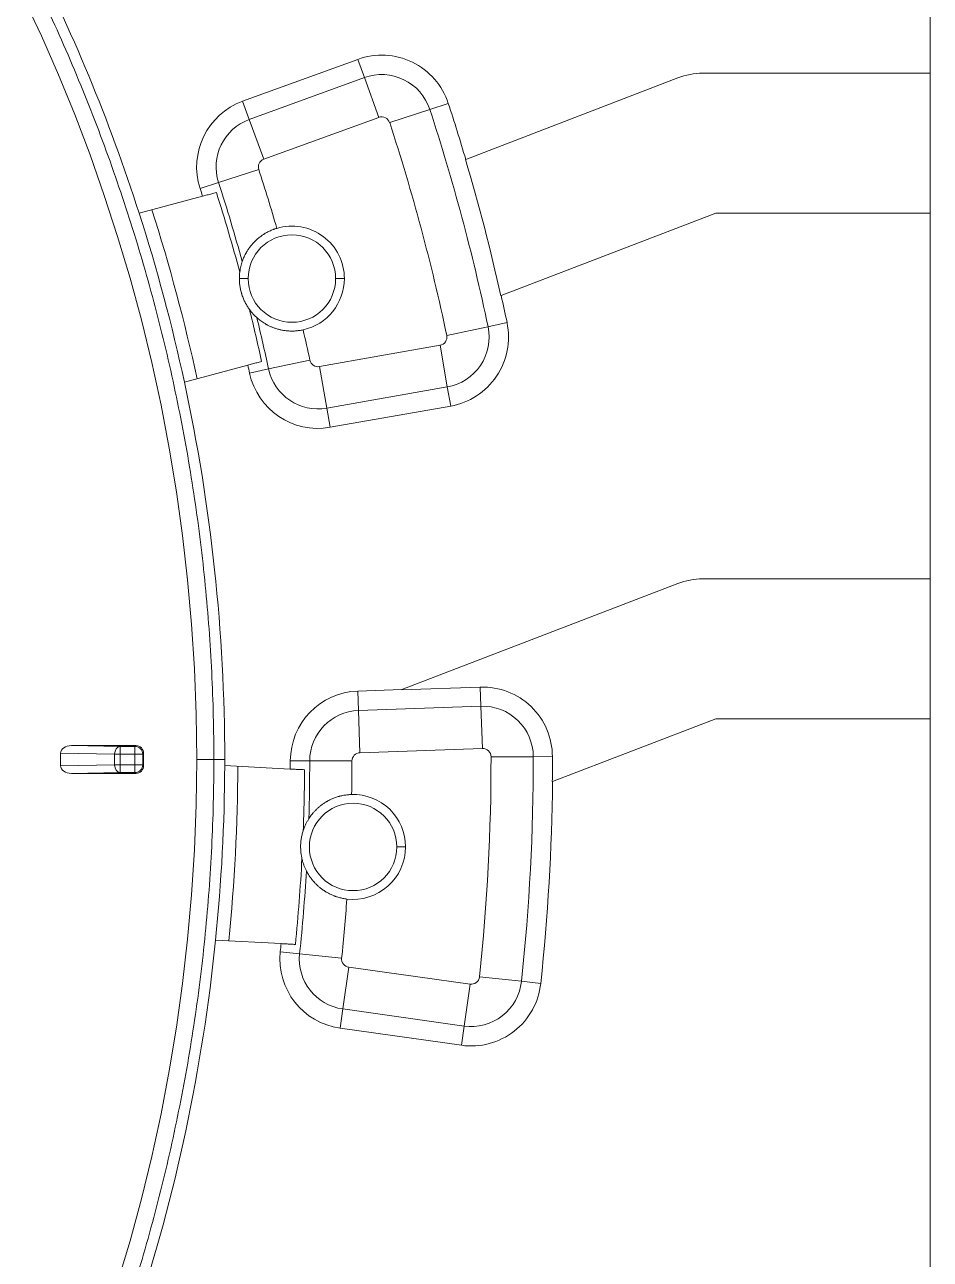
# Model space of a CAD drawing. Header units: millimetres. Extents: x 2746 to 4231, y 4731 to 5781.
# Drawn here: x 3569 to 3672.5, y 5237.4 to 5378.6 of the extents above; entities that cross this region are included whole.
import ezdxf

# ---------------------------------------------------------------- set-up
doc = ezdxf.new("R2010")
doc.units = ezdxf.units.MM
doc.layers.add('core', color=7, linetype='Continuous', lineweight=20)

msp = doc.modelspace()

# ---------------------------------------------------------------- linework, layer by layer
at = {"layer": 'core'}
for p, q in [((3672.52, 5373.08), (3672.52, 5428.79)), ((3607.06, 5374.66), (3593.89, 5369.87)), ((3607.06, 5374.66), (3607.82, 5372.57)), ((3594.65, 5367.78), (3607.82, 5372.57)), ((3609.47, 5368.03), (3607.82, 5372.57)), ((3643.64, 5372.55), (3619.39, 5363.22)), ((3672.52, 5373.08), (3646.51, 5373.08)), ((3672.52, 5357.08), (3672.52, 5373.08)), ((3593.89, 5369.87), (3594.65, 5367.78)), ((3610.7, 5367.44), (3615.29, 5368.94)), ((3617.4, 5369.62), (3615.29, 5368.94)), ((3596.31, 5363.24), (3594.65, 5367.78)), ((3596.31, 5363.24), (3609.47, 5368.03)), ((3619.37, 5363.21), (3619.39, 5363.22)), ((3595.73, 5362.06), (3591.13, 5360.57)), ((3589.02, 5359.89), (3591.13, 5360.57)), ((3589.3, 5359.01), (3582.05, 5357.07)), ((3623.45, 5347.64), (3648, 5357.08)), ((3672.52, 5357.08), (3648, 5357.08)), ((3672.52, 5315.25), (3672.52, 5357.08)), ((3594.52, 5349.59), (3593.52, 5349.59)), ((3604.52, 5349.59), (3605.52, 5349.59)), ((3623.42, 5347.63), (3623.45, 5347.64)), ((3624.12, 5344.55), (3621.94, 5344.09)), ((3617.22, 5343.09), (3621.94, 5344.09)), ((3616.46, 5341.96), (3602.66, 5339.53)), ((3616.46, 5341.96), (3617.29, 5337.2)), ((3601.57, 5340.26), (3596.85, 5339.26)), ((3587.23, 5337.75), (3594.48, 5339.69)), ((3594.67, 5338.79), (3596.85, 5339.26)), ((3602.66, 5339.53), (3603.5, 5334.77)), ((3617.29, 5337.2), (3603.5, 5334.77)), ((3617.68, 5335.01), (3617.29, 5337.2)), ((3603.89, 5332.58), (3603.5, 5334.77)), ((3603.89, 5332.58), (3617.68, 5335.01)), ((3643.64, 5314.72), (3612.11, 5302.59)), ((3672.52, 5315.25), (3646.51, 5315.25)), ((3672.52, 5299.25), (3672.52, 5315.25)), ((3612.11, 5302.59), (3607.06, 5302.41)), ((3607.06, 5302.41), (3607.13, 5300.19)), ((3621.06, 5302.87), (3612.03, 5302.56)), ((3612.11, 5302.59), (3612.03, 5302.56)), ((3621.06, 5302.87), (3621.13, 5300.68)), ((3607.13, 5300.19), (3621.13, 5300.68)), ((3621.3, 5295.85), (3621.13, 5300.68)), ((3607.3, 5295.36), (3607.13, 5300.19)), ((3629.32, 5292.07), (3648, 5299.25)), ((3672.52, 5299.25), (3648, 5299.25)), ((3672.52, 5202.3), (3672.52, 5299.25)), ((3573.07, 5295.3), (3579.24, 5295.19)), ((3573.07, 5293.88), (3573.07, 5295.3)), ((3579.87, 5296.08), (3574.32, 5296.18)), ((3574.32, 5296.18), (3581.68, 5296.18)), ((3579.87, 5295.19), (3579.24, 5295.19)), ((3579.24, 5293.99), (3579.24, 5295.19)), ((3579.87, 5296.08), (3579.87, 5295.19)), ((3579.87, 5296.08), (3581.58, 5296.08)), ((3579.87, 5295.19), (3579.87, 5293.99)), ((3581.58, 5295.19), (3579.87, 5295.19)), ((3581.68, 5296.18), (3581.58, 5296.08)), ((3581.58, 5295.19), (3581.58, 5296.08)), ((3582.47, 5295.19), (3581.58, 5295.19)), ((3581.58, 5293.99), (3581.58, 5295.19)), ((3582.57, 5295.29), (3582.47, 5295.19)), ((3582.57, 5293.89), (3582.57, 5295.29)), ((3607.3, 5295.36), (3621.3, 5295.85)), ((3622.28, 5294.91), (3627.11, 5294.91)), ((3629.31, 5294.92), (3627.11, 5294.91)), ((3573.07, 5293.88), (3579.24, 5293.99)), ((3579.24, 5293.99), (3579.87, 5293.99)), ((3579.87, 5293.99), (3581.58, 5293.99)), ((3579.87, 5293.99), (3579.87, 5293.1)), ((3581.58, 5293.1), (3581.58, 5293.99)), ((3581.58, 5293.99), (3582.47, 5293.99)), ((3582.57, 5293.89), (3582.47, 5293.99)), ((3590.6, 5294.59), (3588.64, 5294.59)), ((3591.84, 5294.59), (3590.6, 5294.59)), ((3599.33, 5293.5), (3591.83, 5293.89)), ((3599.34, 5294.42), (3601.56, 5294.42)), ((3606.39, 5294.42), (3601.56, 5294.42)), ((3574.32, 5293), (3579.87, 5293.1)), ((3581.68, 5293), (3574.32, 5293)), ((3581.58, 5293.1), (3579.87, 5293.1)), ((3581.68, 5293), (3581.58, 5293.1)), ((3629.3, 5292.06), (3629.32, 5292.07)), ((3612.52, 5284.59), (3611.52, 5284.59)), ((3590.79, 5273.92), (3598.29, 5273.53)), ((3598.19, 5272.61), (3600.4, 5272.38)), ((3605.21, 5271.88), (3600.4, 5272.38)), ((3606.02, 5270.85), (3605.35, 5266.06)), ((3619.89, 5268.9), (3606.02, 5270.85)), ((3620.96, 5269.73), (3625.77, 5269.22)), ((3619.89, 5268.9), (3619.22, 5264.11)), ((3627.98, 5268.99), (3625.77, 5269.22)), ((3605.04, 5263.86), (3605.35, 5266.06)), ((3619.22, 5264.11), (3605.35, 5266.06)), ((3605.04, 5263.86), (3618.91, 5261.91)), ((3618.91, 5261.91), (3619.22, 5264.11))]:
    msp.add_line(p, q, dxfattribs=at)
for centre, radius, start, end in [((3387.52, 5294.59), 201.12, 0, 180), ((3387.52, 5294.59), 204.32, 17.8054, 27.1946), ((3609.79, 5367.14), 8, 18.0774, 110), ((3609.79, 5367.14), 5.78, 18.0774, 110), ((3646.51, 5365.08), 8, 90, 111.0467), ((3596.63, 5362.35), 8, 110, 197.9549), ((3387.52, 5294.59), 239.6, 11.9226, 18.0774), ((3387.52, 5294.59), 241.82, 16.4879, 18.0774), ((3596.63, 5362.35), 5.78, 110, 197.9549), ((3609.79, 5367.14), 0.948, 18.0774, 110), ((3387.52, 5294.59), 234.77, 11.9226, 18.0774), ((3596.63, 5362.35), 0.948, 110, 197.9549), ((3387.52, 5294.59), 241.79, 12.6709, 16.4873), ((3387.52, 5294.59), 218.87, 16.1136, 17.9549), ((3387.52, 5294.59), 211.82, 17.706, 17.9549), ((3387.52, 5294.59), 214.04, 15.4301, 17.9549), ((3387.52, 5294.59), 213.45, 15.1352, 17.6853), ((3387.52, 5294.59), 204.32, 12.1946, 17.8054), ((3387.52, 5294.59), 205.82, 12.2151, 17.7849), ((3599.52, 5349.59), 5, 0, 180), ((3599.52, 5349.59), 6, 0, 106.7481), ((3599.52, 5349.59), 5, 180, 0), ((3599.52, 5349.59), 6, 282.3396, 360), ((3387.52, 5294.59), 241.82, 11.9226, 12.6719), ((3387.52, 5294.59), 213.45, 12.3147, 13.9525), ((3387.52, 5294.59), 214.04, 12.0451, 13.6575), ((3616.29, 5342.89), 8, 280, 11.9226), ((3387.52, 5294.59), 218.87, 12.0451, 12.9741), ((3616.29, 5342.89), 0.948, 280, 11.9226), ((3616.29, 5342.89), 5.78, 280, 11.9226), ((3602.5, 5340.46), 0.948, 192.0451, 280), ((3387.52, 5294.59), 211.82, 12.0451, 12.294), ((3602.5, 5340.46), 8, 192.0451, 280), ((3602.5, 5340.46), 5.78, 192.0451, 280), ((3387.52, 5294.59), 204.32, 0, 12.1946), ((3646.51, 5307.25), 8, 90, 111.0467), ((3607.34, 5294.42), 8, 92, 179.9549), ((3621.34, 5294.9), 7.97, 0.0774, 92), ((3621.34, 5294.9), 5.78, 0.0774, 92), ((3607.34, 5294.42), 5.78, 92, 179.9549), ((3607.34, 5294.42), 0.948, 92, 179.9549), ((3387.52, 5294.59), 234.77, 353.9226, 0.0774), ((3621.34, 5294.9), 0.948, 0.0774, 92), ((3387.52, 5294.59), 239.6, 353.9226, 0.0774), ((3387.52, 5294.59), 241.79, 359.4003, 0.0774), ((3387.52, 5294.59), 201.12, 180, 0), ((3387.52, 5294.59), 204.32, 354.1946, 359.8054), ((3387.52, 5294.59), 204.32, 359.8054, 360), ((3387.52, 5294.59), 205.82, 354.2151, 359.7849), ((3387.52, 5294.59), 211.82, 359.706, 359.9549), ((3387.52, 5294.59), 214.04, 358.1827, 359.9549), ((3387.52, 5294.59), 218.87, 358.9522, 359.9549), ((3387.52, 5294.59), 213.45, 357.8125, 359.6853), ((3387.52, 5294.59), 241.82, 353.9226, 359.4028), ((3606.52, 5284.59), 5, 0, 180), ((3606.52, 5284.59), 6, 0, 91.5947), ((3606.52, 5284.59), 5, 180, 0), ((3606.52, 5284.59), 6, 263.1765, 0), ((3387.52, 5294.59), 213.45, 354.3147, 356.9587), ((3387.52, 5294.59), 214.04, 354.0451, 356.5884), ((3387.52, 5294.59), 218.87, 354.0451, 355.8189), ((3387.52, 5294.59), 204.32, 341.8054, 354.1946), ((3606.15, 5271.78), 8, 174.0451, 262), ((3387.52, 5294.59), 211.82, 354.0451, 354.294), ((3606.15, 5271.78), 5.78, 174.0451, 262), ((3606.15, 5271.78), 0.948, 174.0451, 262), ((3620.02, 5269.83), 0.948, 262, 353.9226), ((3620.02, 5269.83), 8, 262, 353.9226), ((3620.02, 5269.83), 5.78, 262, 353.9226)]:
    msp.add_arc(centre, radius, start, end, dxfattribs=at)
for centre, major_axis, ratio, start_param, end_param in [((3574.34, 5295.29), (-1.27, 0.02), 0.700857, 4.736858, 6.295207), ((3579.87, 5295.19), (0.015, 0.889), 0.700857, 0.024255, 1.582818), ((3581.58, 5295.19), (0.629, -0.629), 0.999695, 0.78555, 2.356046), ((3581.68, 5295.29), (0.629, 0.629), 0.999695, 5.497939, 7.068431), ((3574.34, 5293.89), (1.27, 0.02), 0.700857, 3.129571, 4.687919), ((3579.87, 5293.99), (-0.015, 0.889), 0.700857, 1.558775, 3.117337), ((3581.58, 5293.99), (-0.629, -0.629), 0.999695, 0.785547, 2.35608), ((3581.68, 5293.89), (0.629, -0.629), 0.999695, 5.497939, 7.068431)]:
    msp.add_ellipse(centre, major_axis=major_axis, ratio=ratio, start_param=start_param, end_param=end_param, dxfattribs=at)
for points in [[(3590.6, 5294.59), (3590.6, 5297.91), (3590.43, 5304.56), (3589.7, 5314.5), (3588.48, 5324.4), (3586.77, 5334.22), (3584.59, 5343.95), (3581.93, 5353.56), (3578.8, 5363.03), (3575.21, 5372.33), (3571.17, 5381.45), (3566.69, 5390.36), (3561.77, 5399.03), (3556.44, 5407.46), (3550.7, 5415.61), (3544.56, 5423.47), (3538.05, 5431.02), (3531.17, 5438.24), (3523.95, 5445.12), (3516.4, 5451.63), (3508.54, 5457.77), (3500.39, 5463.51), (3491.96, 5468.85), (3483.29, 5473.76), (3474.38, 5478.24), (3465.26, 5482.28), (3455.96, 5485.87), (3446.49, 5489), (3436.88, 5491.66), (3427.15, 5493.85), (3417.33, 5495.55), (3407.43, 5496.77), (3397.49, 5497.5), (3387.52, 5497.75), (3377.55, 5497.5), (3367.6, 5496.77), (3357.71, 5495.55), (3347.88, 5493.85), (3338.15, 5491.66), (3328.54, 5489), (3319.08, 5485.87), (3309.77, 5482.28), (3300.66, 5478.24), (3291.75, 5473.76), (3283.07, 5468.85), (3274.65, 5463.51), (3266.5, 5457.77), (3258.63, 5451.63), (3251.08, 5445.12), (3243.86, 5438.24), (3236.99, 5431.02), (3230.47, 5423.47), (3224.34, 5415.61), (3218.6, 5407.46), (3213.26, 5399.03), (3208.35, 5390.36), (3203.86, 5381.45), (3199.82, 5372.33), (3196.23, 5363.03), (3193.11, 5353.56), (3190.45, 5343.95), (3188.26, 5334.22), (3186.56, 5324.4), (3185.34, 5314.5), (3184.6, 5304.56), (3184.44, 5297.91), (3184.44, 5294.59)], [(3589.3, 5359.01), (3589.48, 5359.06), (3589.83, 5359.15), (3590.35, 5359.29), (3590.7, 5359.38), (3590.88, 5359.43)], [(3593.56, 5350.32), (3593.55, 5350.24), (3593.54, 5350.07), (3593.52, 5349.83), (3593.52, 5349.67), (3593.52, 5349.59)], [(3594.67, 5346.05), (3594.76, 5345.94), (3594.93, 5345.71), (3595.21, 5345.4), (3595.41, 5345.22), (3595.51, 5345.13)], [(3596.06, 5340.11), (3595.88, 5340.07), (3595.53, 5339.97), (3595, 5339.83), (3594.65, 5339.74), (3594.48, 5339.69)], [(3582.47, 5295.19), (3582.47, 5294.79), (3582.47, 5294.39), (3582.47, 5293.99)], [(3184.44, 5294.59), (3184.44, 5291.27), (3184.6, 5284.62), (3185.34, 5274.68), (3186.56, 5264.78), (3188.26, 5254.95), (3190.45, 5245.22), (3193.11, 5235.61), (3196.23, 5226.15), (3199.82, 5216.84), (3203.86, 5207.73), (3208.35, 5198.82), (3213.26, 5190.14), (3218.6, 5181.72), (3224.34, 5173.57), (3230.47, 5165.71), (3236.99, 5158.15), (3243.86, 5150.93), (3251.08, 5144.06), (3258.63, 5137.54), (3266.5, 5131.41), (3274.65, 5125.67), (3283.07, 5120.33), (3291.75, 5115.42), (3300.66, 5110.93), (3309.77, 5106.89), (3319.08, 5103.3), (3328.54, 5100.18), (3338.15, 5097.52), (3347.88, 5095.33), (3357.71, 5093.63), (3367.6, 5092.41), (3377.55, 5091.67), (3387.52, 5091.43), (3397.49, 5091.67), (3407.43, 5092.41), (3417.33, 5093.63), (3427.15, 5095.33), (3436.88, 5097.52), (3446.49, 5100.18), (3455.96, 5103.3), (3465.26, 5106.89), (3474.38, 5110.93), (3483.29, 5115.42), (3491.96, 5120.33), (3500.39, 5125.67), (3508.54, 5131.41), (3516.4, 5137.54), (3523.95, 5144.06), (3531.17, 5150.93), (3538.05, 5158.15), (3544.56, 5165.71), (3550.7, 5173.57), (3556.44, 5181.72), (3561.77, 5190.14), (3566.69, 5198.82), (3571.17, 5207.73), (3575.21, 5216.84), (3578.8, 5226.15), (3581.93, 5235.61), (3584.59, 5245.22), (3586.77, 5254.95), (3588.48, 5264.78), (3589.7, 5274.68), (3590.43, 5284.62), (3590.6, 5291.27), (3590.6, 5294.59)], [(3599.33, 5293.5), (3599.51, 5293.49), (3599.88, 5293.47), (3600.42, 5293.44), (3600.78, 5293.43), (3600.96, 5293.42)], [(3600.52, 5284.59), (3600.52, 5284.44), (3600.53, 5284.15), (3600.58, 5283.7), (3600.63, 5283.41), (3600.67, 5283.26)], [(3599.92, 5273.44), (3599.74, 5273.45), (3599.37, 5273.47), (3598.83, 5273.5), (3598.47, 5273.52), (3598.29, 5273.53)]]:
    msp.add_open_spline(points, degree=3, dxfattribs=at)
for points, knots in [([(3593.84, 5351.54), (3593.86, 5351.6), (3593.89, 5351.66), (3593.94, 5351.81), (3593.97, 5351.88), (3594.04, 5352.04), (3594.08, 5352.12), (3594.16, 5352.29), (3594.2, 5352.38), (3594.27, 5352.49), (3594.28, 5352.51), (3594.3, 5352.56), (3594.32, 5352.58), (3594.36, 5352.65), (3594.38, 5352.69), (3594.47, 5352.83), (3594.53, 5352.92), (3594.66, 5353.11), (3594.72, 5353.2), (3594.87, 5353.38), (3594.94, 5353.47), (3595.07, 5353.61), (3595.13, 5353.68), (3595.19, 5353.75), (3595.24, 5353.79), (3595.26, 5353.82), (3595.37, 5353.93), (3595.47, 5354.02), (3595.66, 5354.19), (3595.77, 5354.27), (3595.98, 5354.44), (3596.1, 5354.52), (3596.24, 5354.62), (3596.27, 5354.63), (3596.33, 5354.67), (3596.36, 5354.69), (3596.45, 5354.75), (3596.51, 5354.78), (3596.7, 5354.89), (3596.83, 5354.95), (3597.09, 5355.08), (3597.23, 5355.14), (3597.4, 5355.2), (3597.43, 5355.22), (3597.5, 5355.24), (3597.54, 5355.25), (3597.65, 5355.29), (3597.72, 5355.31), (3597.79, 5355.33)], [0, 0, 0, 0, 0.0625, 0.0625, 0.125, 0.125, 0.1875, 0.1875, 0.25, 0.25, 0.265625, 0.265625, 0.28125, 0.28125, 0.3125, 0.3125, 0.375, 0.375, 0.4375, 0.4375, 0.5, 0.5, 0.53125, 0.546875, 0.546875, 0.5625, 0.5625, 0.625, 0.625, 0.6875, 0.6875, 0.75, 0.75, 0.765625, 0.765625, 0.78125, 0.78125, 0.8125, 0.8125, 0.875, 0.875, 0.9375, 0.9375, 0.953125, 0.953125, 0.96875, 0.96875, 1, 1, 1, 1]), ([(3593.84, 5351.54), (3593.81, 5351.45), (3593.79, 5351.36), (3593.73, 5351.18), (3593.71, 5351.08), (3593.66, 5350.88), (3593.64, 5350.78), (3593.6, 5350.56), (3593.58, 5350.44), (3593.56, 5350.32)], [0, 0, 0, 0, 0.25, 0.25, 0.5, 0.5, 0.75, 0.75, 1, 1, 1, 1]), ([(3593.52, 5349.59), (3593.52, 5349.43), (3593.53, 5349.12), (3593.59, 5348.65), (3593.65, 5348.34), (3593.7, 5348.11), (3593.72, 5348.03), (3593.76, 5347.91), (3593.77, 5347.88), (3593.79, 5347.8), (3593.85, 5347.61), (3593.92, 5347.42), (3594.04, 5347.13), (3594.17, 5346.85), (3594.33, 5346.58), (3594.43, 5346.41), (3594.45, 5346.38), (3594.49, 5346.31), (3594.56, 5346.21), (3594.62, 5346.12), (3594.67, 5346.05)], [0, 0, 0, 0, 0.125, 0.25, 0.375, 0.375, 0.4375, 0.4375, 0.46875, 0.46875, 0.5, 0.625, 0.625, 0.75, 0.875, 0.875, 0.90625, 0.90625, 0.9375, 1, 1, 1, 1]), ([(3600.8, 5343.73), (3600.65, 5343.7), (3600.51, 5343.67), (3600.22, 5343.63), (3600.07, 5343.61), (3599.78, 5343.59), (3599.64, 5343.59), (3599.46, 5343.59), (3599.42, 5343.59), (3599.35, 5343.59), (3599.24, 5343.59), (3599.14, 5343.6), (3598.93, 5343.62), (3598.79, 5343.63), (3598.52, 5343.67), (3598.39, 5343.69), (3598.23, 5343.73), (3598.2, 5343.74), (3598.13, 5343.75), (3598.1, 5343.76), (3598.01, 5343.78), (3597.94, 5343.8), (3597.76, 5343.85), (3597.64, 5343.89), (3597.41, 5343.97), (3597.3, 5344.01), (3597.09, 5344.1), (3596.98, 5344.15), (3596.83, 5344.22), (3596.76, 5344.26), (3596.68, 5344.3), (3596.63, 5344.33), (3596.61, 5344.34), (3596.49, 5344.41), (3596.4, 5344.46), (3596.23, 5344.57), (3596.15, 5344.62), (3596, 5344.73), (3595.93, 5344.78), (3595.79, 5344.89), (3595.73, 5344.94), (3595.65, 5345), (3595.64, 5345.01), (3595.61, 5345.04), (3595.6, 5345.05), (3595.56, 5345.08), (3595.53, 5345.11), (3595.51, 5345.13)], [0, 0, 0, 0, 0.0625, 0.0625, 0.125, 0.125, 0.1875, 0.1875, 0.203125, 0.203125, 0.21875, 0.25, 0.25, 0.3125, 0.3125, 0.375, 0.375, 0.390625, 0.390625, 0.40625, 0.40625, 0.4375, 0.4375, 0.5, 0.5, 0.5625, 0.5625, 0.625, 0.625, 0.65625, 0.671875, 0.671875, 0.6875, 0.6875, 0.75, 0.75, 0.8125, 0.8125, 0.875, 0.875, 0.9375, 0.9375, 0.953125, 0.953125, 0.96875, 0.96875, 1, 1, 1, 1]), ([(3601.45, 5287.8), (3601.49, 5287.86), (3601.53, 5287.93), (3601.63, 5288.06), (3601.68, 5288.13), (3601.79, 5288.28), (3601.85, 5288.36), (3601.97, 5288.51), (3602.04, 5288.59), (3602.15, 5288.7), (3602.19, 5288.74), (3602.24, 5288.8), (3602.26, 5288.82), (3602.3, 5288.86), (3602.4, 5288.96), (3602.51, 5289.05), (3602.68, 5289.2), (3602.77, 5289.28), (3602.97, 5289.43), (3603.06, 5289.5), (3603.27, 5289.64), (3603.38, 5289.7), (3603.52, 5289.79), (3603.55, 5289.8), (3603.61, 5289.84), (3603.7, 5289.88), (3603.78, 5289.93), (3603.96, 5290.02), (3604.09, 5290.08), (3604.34, 5290.18), (3604.47, 5290.23), (3604.68, 5290.3), (3604.75, 5290.32), (3604.85, 5290.35), (3604.89, 5290.36), (3604.96, 5290.38), (3605.13, 5290.43), (3605.31, 5290.47), (3605.6, 5290.52), (3605.75, 5290.54), (3606.05, 5290.57), (3606.2, 5290.58), (3606.35, 5290.59)], [0, 0, 0, 0, 0.0625, 0.0625, 0.125, 0.125, 0.1875, 0.1875, 0.25, 0.25, 0.28125, 0.28125, 0.296875, 0.296875, 0.3125, 0.375, 0.375, 0.4375, 0.4375, 0.5, 0.5, 0.5625, 0.5625, 0.578125, 0.578125, 0.59375, 0.625, 0.625, 0.6875, 0.6875, 0.75, 0.75, 0.78125, 0.78125, 0.796875, 0.796875, 0.8125, 0.875, 0.875, 0.9375, 0.9375, 1, 1, 1, 1]), ([(3600.81, 5286.44), (3600.76, 5286.29), (3600.68, 5285.99), (3600.59, 5285.53), (3600.55, 5285.22), (3600.52, 5284.91), (3600.52, 5284.75), (3600.52, 5284.59)], [0, 0, 0, 0, 0.25, 0.5, 0.75, 0.75, 1, 1, 1, 1]), ([(3601.45, 5287.8), (3601.39, 5287.71), (3601.34, 5287.62), (3601.23, 5287.42), (3601.17, 5287.32), (3601.09, 5287.16), (3601.07, 5287.1), (3601.01, 5286.98), (3600.99, 5286.92), (3600.94, 5286.79), (3600.91, 5286.73), (3600.86, 5286.59), (3600.84, 5286.52), (3600.81, 5286.44)], [0, 0, 0, 0, 0.25, 0.25, 0.5, 0.5, 0.625, 0.625, 0.75, 0.75, 0.875, 0.875, 1, 1, 1, 1]), ([(3600.67, 5283.26), (3600.68, 5283.19), (3600.7, 5283.11), (3600.74, 5282.97), (3600.76, 5282.9), (3600.8, 5282.77), (3600.82, 5282.71), (3600.86, 5282.59), (3600.88, 5282.53), (3600.95, 5282.36), (3600.99, 5282.25), (3601.08, 5282.04), (3601.13, 5281.94), (3601.18, 5281.85)], [0, 0, 0, 0, 0.125, 0.125, 0.25, 0.25, 0.375, 0.375, 0.5, 0.5, 0.75, 0.75, 1, 1, 1, 1]), ([(3605.81, 5278.63), (3605.65, 5278.65), (3605.5, 5278.67), (3605.21, 5278.73), (3605.07, 5278.77), (3604.78, 5278.84), (3604.64, 5278.89), (3604.47, 5278.95), (3604.43, 5278.96), (3604.36, 5278.99), (3604.26, 5279.03), (3604.16, 5279.07), (3603.97, 5279.16), (3603.84, 5279.22), (3603.6, 5279.35), (3603.48, 5279.41), (3603.33, 5279.5), (3603.31, 5279.52), (3603.25, 5279.56), (3603.22, 5279.58), (3603.14, 5279.63), (3603.08, 5279.67), (3602.93, 5279.78), (3602.82, 5279.86), (3602.63, 5280.02), (3602.54, 5280.1), (3602.36, 5280.26), (3602.28, 5280.34), (3602.16, 5280.47), (3602.1, 5280.53), (3602.04, 5280.6), (3602, 5280.64), (3601.98, 5280.66), (3601.89, 5280.77), (3601.82, 5280.85), (3601.7, 5281.02), (3601.64, 5281.1), (3601.52, 5281.26), (3601.47, 5281.34), (3601.37, 5281.5), (3601.33, 5281.57), (3601.25, 5281.72), (3601.21, 5281.79), (3601.18, 5281.85)], [0, 0, 0, 0, 0.0625, 0.0625, 0.125, 0.125, 0.1875, 0.1875, 0.203125, 0.203125, 0.21875, 0.25, 0.25, 0.3125, 0.3125, 0.375, 0.375, 0.390625, 0.390625, 0.40625, 0.40625, 0.4375, 0.4375, 0.5, 0.5, 0.5625, 0.5625, 0.625, 0.625, 0.65625, 0.671875, 0.671875, 0.6875, 0.6875, 0.75, 0.75, 0.8125, 0.8125, 0.875, 0.875, 0.9375, 0.9375, 1, 1, 1, 1])]:
    msp.add_open_spline(points, degree=3, knots=knots, dxfattribs=at)

doc.saveas('drawing.dxf')
